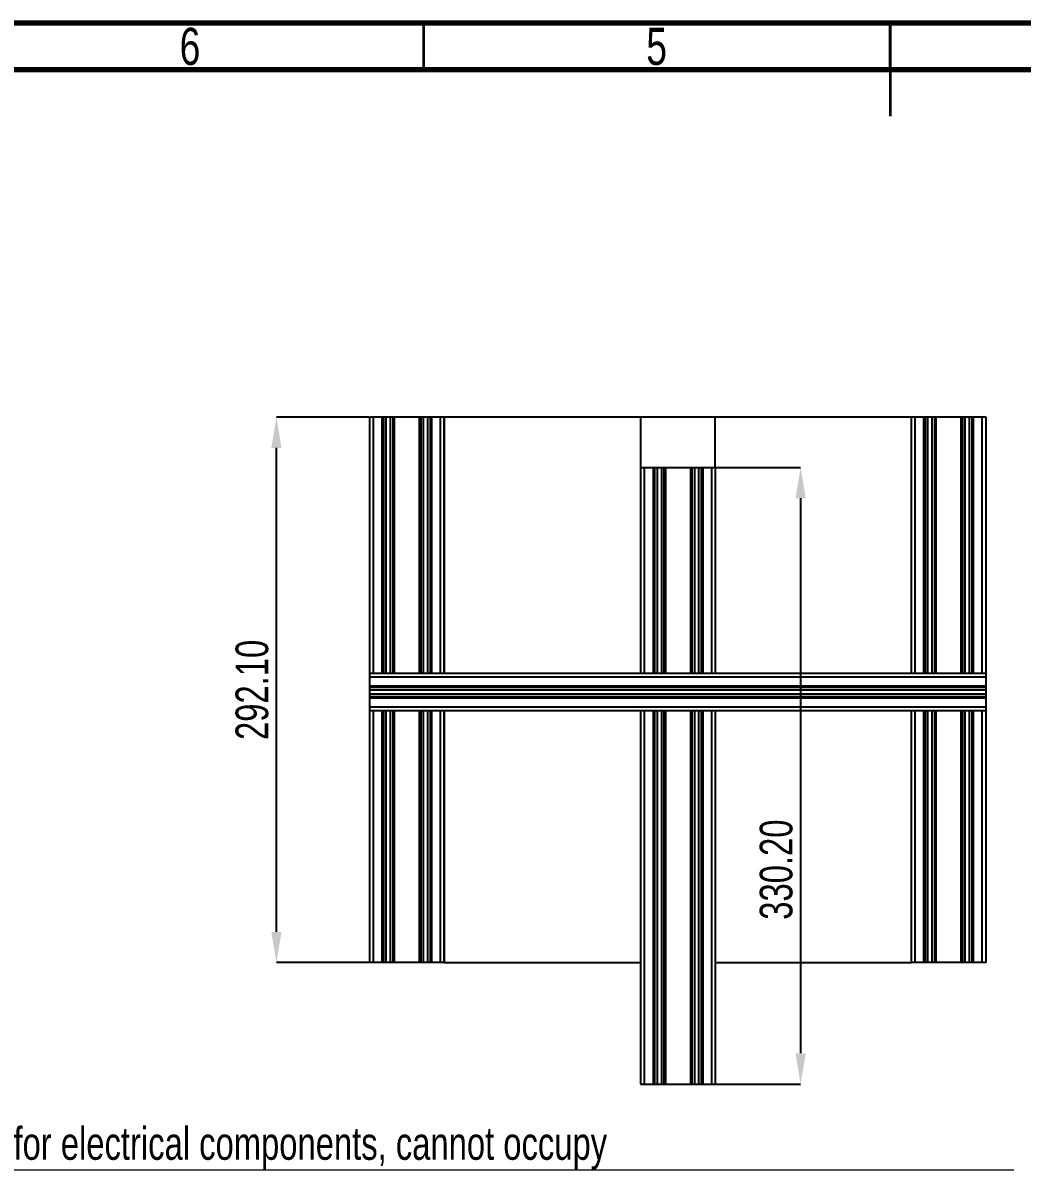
# Model space of a CAD drawing. Header units: millimetres. Extents: x 0 to 415, y 0 to 292.
# Drawn here: x 122.1 to 229.1, y 169.1 to 292 of the extents above; entities that cross this region are included whole.
import ezdxf

# ---------------------------------------------------------------- set-up
doc = ezdxf.new("R2010")
doc.units = ezdxf.units.MM
doc.header["$PDSIZE"] = -1
doc.styles.add('SLDTEXTSTYLE0', font='TXT', dxfattribs={"width": 0.75})
doc.dimstyles.new('SLDDIMSTYLE2', dxfattribs={"dimtxt": 3.5, "dimasz": 3.302, "dimexe": 0, "dimexo": 0.0625, "dimgap": 0.875, "dimtad": 1, "dimlfac": 5, "dimrnd": 1e-09, "dimzin": 4, "dimdsep": 46, "dimtxsty": 'SLDTEXTSTYLE0', "dimsah": 1, "dimcen": 0.09, "dimadec": 0, "dimazin": 1, "dimtfac": 1, "dimtofl": 0, "dimtmove": 0, "dimatfit": 3, "dimfxl": 1, "dimfrac": 2, "dimtolj": 1, "dimtzin": 12, "dimarcsym": 0})

# ---------------------------------------------------------------- blocks, each defined once
blk = doc.blocks.new('_D_9')
at = {"color": 0, "linetype": 'Continuous', "lineweight": -2, "transparency": 16777216}
for p, q in [((159.15, 249.78), (149.22, 249.78)), ((149.22, 194.66), (149.22, 246.48)), ((159.15, 191.36), (149.22, 191.36))]:
    blk.add_line(p, q, dxfattribs=at)
at = {"color": 0, "linetype": 'Continuous', "transparency": 16777216}
for points in [[(148.67, 246.48), (149.77, 246.48), (149.22, 249.78)], [(148.67, 194.66), (149.77, 194.66), (149.22, 191.36)]]:
    blk.add_solid(points, dxfattribs=at)
at = {"layer": 'Defpoints', "color": 0, "linetype": 'Continuous', "transparency": 16777216}
for p in [(149.22, 249.78), (159.22, 249.78), (159.22, 191.36)]:
    blk.add_point(p, dxfattribs=at)
at = {"color": 0, "linetype": 'Continuous', "lineweight": 18, "transparency": 16777216, "insert": (144.84, 220.57), "char_height": 3.5, "attachment_point": 2, "rotation": 90, "style": 'SLDTEXTSTYLE0'}
blk.add_mtext('\\A1;292.10', dxfattribs=at)
blk = doc.blocks.new('_D_10')
at = {"color": 0, "linetype": 'Continuous', "lineweight": -2, "transparency": 16777216}
for p, q in [((194.95, 244.4), (205.39, 244.4)), ((205.39, 241.1), (205.39, 181.66)), ((194.95, 178.36), (205.39, 178.36))]:
    blk.add_line(p, q, dxfattribs=at)
at = {"color": 0, "linetype": 'Continuous', "transparency": 16777216}
for points in [[(204.84, 241.1), (205.94, 241.1), (205.39, 244.4)], [(204.84, 181.66), (205.94, 181.66), (205.39, 178.36)]]:
    blk.add_solid(points, dxfattribs=at)
at = {"layer": 'Defpoints', "color": 0, "linetype": 'Continuous', "transparency": 16777216}
for p in [(194.89, 244.4), (194.89, 178.36), (205.39, 178.36)]:
    blk.add_point(p, dxfattribs=at)
at = {"color": 0, "linetype": 'Continuous', "lineweight": 18, "transparency": 16777216, "insert": (201.01, 201.32), "char_height": 3.5, "attachment_point": 2, "rotation": 90, "style": 'SLDTEXTSTYLE0'}
blk.add_mtext('\\A1;330.20', dxfattribs=at)
blk = doc.blocks.new('SW_NOTE_0_4')
at = {"color": 0, "linetype": 'Continuous', "lineweight": 0}
blk.add_line((133.16, 0), (0, 0), dxfattribs=at)
at = {"color": 0, "linetype": 'Continuous', "lineweight": 0, "insert": (0.41, 4.6), "char_height": 3.5, "attachment_point": 1, "style": 'SLDTEXTSTYLE0'}
blk.add_mtext('Space reserved for electrical components, cannot occupy', dxfattribs=at)

msp = doc.modelspace()

# ---------------------------------------------------------------- linework, layer by layer
at = {"color": 7, "linetype": 'Continuous', "lineweight": 70}
for p, q in [((15, 292), (415, 292)), ((20, 287), (410, 287))]:
    msp.add_line(p, q, dxfattribs=at)
at = {"color": 7, "linetype": 'Continuous', "lineweight": 35}
for p, q in [((165, 287), (165, 292)), ((215, 292), (215, 282)), ((215, 287), (215, 292))]:
    msp.add_line(p, q, dxfattribs=at)
at = {"color": 7, "linetype": 'Continuous', "lineweight": 25}
for p, q in [((159.2165, 222.3601), (159.2165, 249.7821)), ((159.6178, 249.7821), (159.2165, 249.7821)), ((160.5576, 249.7821), (159.6178, 249.7821)), ((159.6178, 222.3601), (159.6178, 249.7821)), ((160.7151, 249.7821), (160.5576, 249.7821)), ((160.5576, 222.3601), (160.5576, 249.7821)), ((160.7151, 222.3601), (160.7151, 249.7821)), ((160.9888, 249.7821), (160.7151, 249.7821)), ((161.4421, 249.7821), (160.9888, 249.7821)), ((160.9888, 222.3601), (160.9888, 249.7821)), ((161.7158, 249.7821), (161.4421, 249.7821)), ((161.4421, 222.3601), (161.4421, 249.7821)), ((161.7158, 222.3601), (161.7158, 249.7821)), ((161.8733, 249.7821), (161.7158, 249.7821)), ((164.5555, 249.7821), (161.8733, 249.7821)), ((161.8733, 222.3601), (161.8733, 249.7821)), ((164.713, 249.7821), (164.5555, 249.7821)), ((164.5555, 222.3601), (164.5555, 249.7821)), ((164.713, 222.3601), (164.713, 249.7821)), ((164.9867, 249.7821), (164.713, 249.7821)), ((165.4401, 249.7821), (164.9867, 249.7821)), ((164.9867, 222.3601), (164.9867, 249.7821)), ((165.7138, 249.7821), (165.4401, 249.7821)), ((165.4401, 222.3601), (165.4401, 249.7821)), ((165.7138, 222.3601), (165.7138, 249.7821)), ((165.8713, 249.7821), (165.7138, 249.7821)), ((166.8111, 249.7821), (165.8713, 249.7821)), ((165.8713, 222.3601), (165.8713, 249.7821)), ((167.2124, 249.7821), (166.8111, 249.7821)), ((166.8111, 222.3601), (166.8111, 249.7821)), ((167.2124, 222.3601), (167.2124, 249.7821)), ((188.2365, 249.7821), (167.2125, 249.7821)), ((167.2125, 249.7821), (167.2125, 222.3601)), ((188.2365, 249.7821), (188.2365, 222.3601)), ((196.2365, 249.7821), (188.2365, 249.7821)), ((196.2365, 244.4021), (196.2365, 249.7821)), ((217.2605, 249.7821), (196.2365, 249.7821)), ((217.2605, 222.3601), (217.2605, 249.7821)), ((217.6619, 249.7821), (217.2605, 249.7821)), ((218.6017, 249.7821), (217.6619, 249.7821)), ((217.6619, 222.3601), (217.6619, 249.7821)), ((218.7591, 249.7821), (218.6017, 249.7821)), ((218.6017, 222.3601), (218.6017, 249.7821)), ((218.7591, 222.3601), (218.7591, 249.7821)), ((219.0328, 249.7821), (218.7591, 249.7821)), ((219.4862, 249.7821), (219.0328, 249.7821)), ((219.0328, 222.3601), (219.0328, 249.7821)), ((219.7599, 249.7821), (219.4862, 249.7821)), ((219.4862, 222.3601), (219.4862, 249.7821)), ((219.7599, 222.3601), (219.7599, 249.7821)), ((219.9174, 249.7821), (219.7599, 249.7821)), ((222.5996, 249.7821), (219.9174, 249.7821)), ((219.9174, 222.3601), (219.9174, 249.7821)), ((222.7571, 249.7821), (222.5996, 249.7821)), ((222.5996, 222.3601), (222.5996, 249.7821)), ((222.7571, 222.3601), (222.7571, 249.7821)), ((223.0308, 249.7821), (222.7571, 249.7821)), ((223.4842, 249.7821), (223.0308, 249.7821)), ((223.0308, 222.3601), (223.0308, 249.7821)), ((223.7579, 249.7821), (223.4842, 249.7821)), ((223.4842, 222.3601), (223.4842, 249.7821)), ((223.7579, 222.3601), (223.7579, 249.7821)), ((223.9153, 249.7821), (223.7579, 249.7821)), ((224.8551, 249.7821), (223.9153, 249.7821)), ((223.9153, 222.3601), (223.9153, 249.7821)), ((225.2565, 249.7821), (224.8551, 249.7821)), ((224.8551, 222.3601), (224.8551, 249.7821)), ((225.2565, 222.3601), (225.2565, 249.7821)), ((188.2406, 244.4021), (188.2406, 222.3601)), ((188.2406, 244.4021), (188.6419, 244.4021)), ((188.6419, 244.4021), (189.5817, 244.4021)), ((188.6419, 244.4021), (188.6419, 222.3601)), ((189.5817, 244.4021), (189.7392, 244.4021)), ((189.5817, 244.4021), (189.5817, 222.3601)), ((189.7392, 244.4021), (189.7392, 222.3601)), ((189.7392, 244.4021), (190.0129, 244.4021)), ((190.0129, 244.4021), (190.4663, 244.4021)), ((190.0129, 244.4021), (190.0129, 222.3601)), ((190.4663, 244.4021), (190.74, 244.4021)), ((190.4663, 244.4021), (190.4663, 222.3601)), ((190.74, 244.4021), (190.74, 222.3601)), ((190.74, 244.4021), (190.8975, 244.4021)), ((190.8975, 244.4021), (193.5797, 244.4021)), ((190.8975, 244.4021), (190.8975, 222.3601)), ((193.5797, 244.4021), (193.7372, 244.4021)), ((193.5797, 244.4021), (193.5797, 222.3601)), ((193.7372, 244.4021), (193.7372, 222.3601)), ((193.7372, 244.4021), (194.0109, 244.4021)), ((194.0109, 244.4021), (194.4643, 244.4021)), ((194.0109, 244.4021), (194.0109, 222.3601)), ((194.4643, 244.4021), (194.7379, 244.4021)), ((194.4643, 244.4021), (194.4643, 222.3601)), ((194.7379, 244.4021), (194.7379, 222.3601)), ((194.7379, 244.4021), (194.8954, 244.4021)), ((194.8954, 244.4021), (195.8352, 244.4021)), ((194.8954, 244.4021), (194.8954, 222.3601)), ((195.8352, 244.4021), (196.2365, 244.4021)), ((195.8352, 244.4021), (195.8352, 222.3601)), ((196.2365, 244.4021), (196.2365, 222.3601)), ((159.2165, 222.3601), (225.2565, 222.3601)), ((159.2165, 221.9587), (159.2165, 222.3601)), ((159.2165, 221.9587), (225.2565, 221.9587)), ((159.2165, 221.0189), (159.2165, 221.9587)), ((225.2565, 221.9587), (225.2565, 222.3601)), ((225.2565, 221.0189), (225.2565, 221.9587)), ((159.2165, 221.0189), (225.2565, 221.0189)), ((159.2165, 220.8615), (159.2165, 221.0189)), ((159.2165, 220.8615), (225.2565, 220.8615)), ((159.2165, 220.5878), (159.2165, 220.8615)), ((159.2165, 220.5878), (225.2565, 220.5878)), ((159.2165, 220.1344), (159.2165, 220.5878)), ((159.2165, 220.1344), (225.2565, 220.1344)), ((159.2165, 219.8607), (159.2165, 220.1344)), ((225.2565, 220.8615), (225.2565, 221.0189)), ((225.2565, 220.5878), (225.2565, 220.8615)), ((225.2565, 220.1344), (225.2565, 220.5878)), ((225.2565, 219.8607), (225.2565, 220.1344)), ((159.2165, 219.8607), (225.2565, 219.8607)), ((159.2165, 219.7032), (159.2165, 219.8607)), ((159.2165, 219.7032), (225.2565, 219.7032)), ((159.2165, 218.7634), (159.2165, 219.7032)), ((159.2165, 218.7634), (225.2565, 218.7634)), ((159.2165, 218.3621), (159.2165, 218.7634)), ((225.2565, 219.7032), (225.2565, 219.8607)), ((225.2565, 218.7634), (225.2565, 219.7032)), ((225.2565, 218.3621), (225.2565, 218.7634)), ((159.2165, 191.3621), (159.2165, 218.3621)), ((159.2165, 218.3621), (225.2565, 218.3621)), ((159.6178, 191.3621), (159.6178, 218.3621)), ((160.5576, 191.3621), (160.5576, 218.3621)), ((160.7151, 191.3621), (160.7151, 218.3621)), ((160.9888, 191.3621), (160.9888, 218.3621)), ((161.4421, 191.3621), (161.4421, 218.3621)), ((161.7158, 191.3621), (161.7158, 218.3621)), ((161.8733, 191.3621), (161.8733, 218.3621)), ((164.5555, 191.3621), (164.5555, 218.3621)), ((164.713, 191.3621), (164.713, 218.3621)), ((164.9867, 191.3621), (164.9867, 218.3621)), ((165.4401, 191.3621), (165.4401, 218.3621)), ((165.7138, 191.3621), (165.7138, 218.3621)), ((165.8713, 191.3621), (165.8713, 218.3621)), ((166.8111, 191.3621), (166.8111, 218.3621)), ((167.2124, 191.3621), (167.2124, 218.3621)), ((167.2125, 218.3621), (167.2125, 191.3621)), ((188.2365, 218.3621), (188.2365, 191.3621)), ((188.2406, 218.3621), (188.2406, 178.3621)), ((188.6419, 218.3621), (188.6419, 178.3621)), ((189.5817, 218.3621), (189.5817, 178.3621)), ((189.7392, 218.3621), (189.7392, 178.3621)), ((190.0129, 218.3621), (190.0129, 178.3621)), ((190.4663, 218.3621), (190.4663, 178.3621)), ((190.74, 218.3621), (190.74, 178.3621)), ((190.8975, 218.3621), (190.8975, 178.3621)), ((193.5797, 218.3621), (193.5797, 178.3621)), ((193.7372, 218.3621), (193.7372, 178.3621)), ((194.0109, 218.3621), (194.0109, 178.3621)), ((194.4643, 218.3621), (194.4643, 178.3621)), ((194.7379, 218.3621), (194.7379, 178.3621)), ((194.8954, 218.3621), (194.8954, 178.3621)), ((195.8352, 218.3621), (195.8352, 178.3621)), ((196.2365, 218.3621), (196.2365, 178.3621)), ((217.2605, 191.3621), (217.2605, 218.3621)), ((217.6619, 191.3621), (217.6619, 218.3621)), ((218.6017, 191.3621), (218.6017, 218.3621)), ((218.7591, 191.3621), (218.7591, 218.3621)), ((219.0328, 191.3621), (219.0328, 218.3621)), ((219.4862, 191.3621), (219.4862, 218.3621)), ((219.7599, 191.3621), (219.7599, 218.3621)), ((219.9174, 191.3621), (219.9174, 218.3621)), ((222.5996, 191.3621), (222.5996, 218.3621)), ((222.7571, 191.3621), (222.7571, 218.3621)), ((223.0308, 191.3621), (223.0308, 218.3621)), ((223.4842, 191.3621), (223.4842, 218.3621)), ((223.7579, 191.3621), (223.7579, 218.3621)), ((223.9153, 191.3621), (223.9153, 218.3621)), ((224.8551, 191.3621), (224.8551, 218.3621)), ((225.2565, 191.3621), (225.2565, 218.3621)), ((159.6178, 191.3621), (159.2165, 191.3621)), ((160.5576, 191.3621), (159.6178, 191.3621)), ((160.7151, 191.3621), (160.5576, 191.3621)), ((160.9888, 191.3621), (160.7151, 191.3621)), ((161.4421, 191.3621), (160.9888, 191.3621)), ((161.7158, 191.3621), (161.4421, 191.3621)), ((161.8733, 191.3621), (161.7158, 191.3621)), ((164.5555, 191.3621), (161.8733, 191.3621)), ((164.713, 191.3621), (164.5555, 191.3621)), ((164.9867, 191.3621), (164.713, 191.3621)), ((165.4401, 191.3621), (164.9867, 191.3621)), ((165.7138, 191.3621), (165.4401, 191.3621)), ((165.8713, 191.3621), (165.7138, 191.3621)), ((166.8111, 191.3621), (165.8713, 191.3621)), ((167.2124, 191.3621), (166.8111, 191.3621)), ((167.2125, 191.3621), (188.2365, 191.3621)), ((188.2365, 191.3621), (188.2406, 191.3621)), ((196.2365, 191.3621), (217.2605, 191.3621)), ((217.6619, 191.3621), (217.2605, 191.3621)), ((218.6017, 191.3621), (217.6619, 191.3621)), ((218.7591, 191.3621), (218.6017, 191.3621)), ((219.0328, 191.3621), (218.7591, 191.3621)), ((219.4862, 191.3621), (219.0328, 191.3621)), ((219.7599, 191.3621), (219.4862, 191.3621)), ((219.9174, 191.3621), (219.7599, 191.3621)), ((222.5996, 191.3621), (219.9174, 191.3621)), ((222.7571, 191.3621), (222.5996, 191.3621)), ((223.0308, 191.3621), (222.7571, 191.3621)), ((223.4842, 191.3621), (223.0308, 191.3621)), ((223.7579, 191.3621), (223.4842, 191.3621)), ((223.9153, 191.3621), (223.7579, 191.3621)), ((224.8551, 191.3621), (223.9153, 191.3621)), ((225.2565, 191.3621), (224.8551, 191.3621)), ((188.2406, 178.3621), (188.6419, 178.3621)), ((188.6419, 178.3621), (189.5817, 178.3621)), ((189.5817, 178.3621), (189.7392, 178.3621)), ((189.7392, 178.3621), (190.0129, 178.3621)), ((190.0129, 178.3621), (190.4663, 178.3621)), ((190.4663, 178.3621), (190.74, 178.3621)), ((190.74, 178.3621), (190.8975, 178.3621)), ((190.8975, 178.3621), (193.5797, 178.3621)), ((193.5797, 178.3621), (193.7372, 178.3621)), ((193.7372, 178.3621), (194.0109, 178.3621)), ((194.0109, 178.3621), (194.4643, 178.3621)), ((194.4643, 178.3621), (194.7379, 178.3621)), ((194.7379, 178.3621), (194.8954, 178.3621)), ((194.8954, 178.3621), (195.8352, 178.3621)), ((195.8352, 178.3621), (196.2365, 178.3621))]:
    msp.add_line(p, q, dxfattribs=at)

# ---------------------------------------------------------------- block references
at = {"color": 7, "linetype": 'Continuous', "lineweight": 0}
msp.add_blockref('SW_NOTE_0_4', (95.0752, 169.1469), dxfattribs=at)

# ---------------------------------------------------------------- texts
at = {"color": 7, "linetype": 'Continuous', "lineweight": 0, "char_height": 3.9687, "attachment_point": 2, "style": 'SLDTEXTSTYLE0'}
for s, insert in [('6', (139.96, 291.477)), ('5', (189.96, 291.477))]:
    msp.add_mtext(s, dxfattribs=dict(at, insert=insert))

# ---------------------------------------------------------------- dimensions: what is measured, and where the dimension line sits
at = {"color": 7, "linetype": 'Continuous', "lineweight": 18}
for base, p1, p2, picture, middle in [((149.2165, 249.7821), (159.2165, 191.3621), (159.2165, 249.7821), '_D_9', (149.2165, 220.5721)), ((205.3857, 178.3621), (194.8881, 244.4021), (194.8881, 178.3621), '_D_10', (205.3857, 201.3194))]:
    dim = msp.add_linear_dim(base=base, p1=p1, p2=p2, angle=90, dimstyle='SLDDIMSTYLE2', dxfattribs=at)
    dim.commit()
    dim.dimension.update_dxf_attribs({"geometry": picture, "text_midpoint": middle, "dimtype": 160})

doc.saveas('drawing.dxf')
